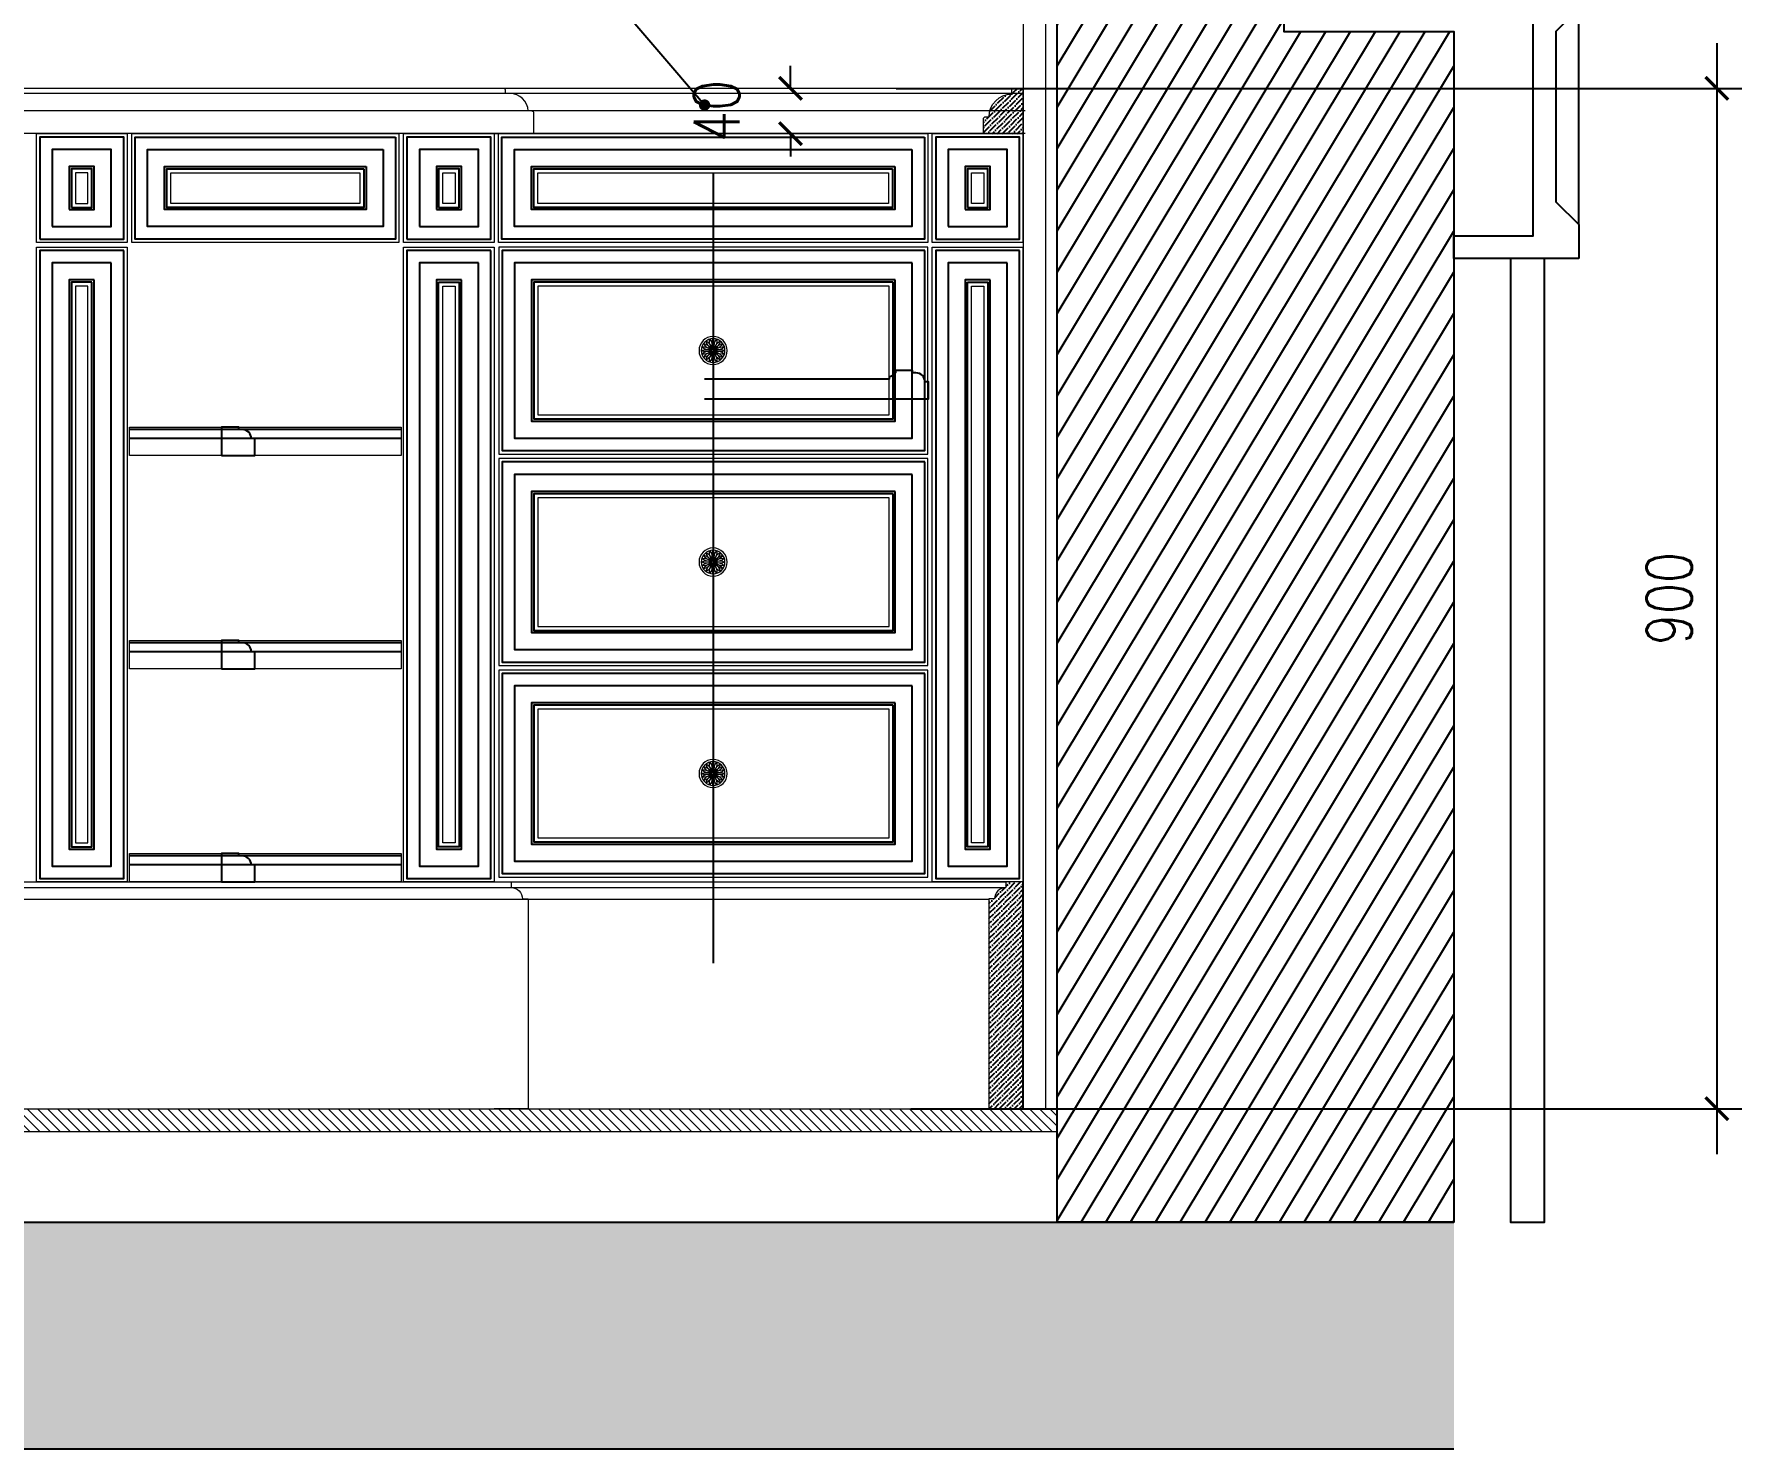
# Model space of a CAD drawing. Header units: inches. Extents: x 193287 to 241687, y 437648 to 550079.
# Drawn here: x 216670 to 218176, y 448036 to 449283 of the extents above; entities that cross this region are included whole.
import ezdxf

# ---------------------------------------------------------------- set-up
doc = ezdxf.new("R2010")
doc.units = ezdxf.units.IN
doc.header["$MEASUREMENT"] = 0
for name, color, linetype in [('8', 8, 'Continuous'), ('CQ marble hatch', 8, 'Continuous'), ('CQ section wall', 3, 'Continuous'), ('CQ SPOT DETAIL DIMENSION', 9, 'Continuous'), ('CQ_callout', 34, 'Continuous'), ('Layer1', 1, 'Continuous'), ('MARBLE 2', 6, 'Continuous'), ('xref grd floor$2$CQ Wall hatch_CHB', 8, 'Continuous')]:
    doc.layers.add(name, color=color, linetype=linetype)
for name, color, linetype, lineweight in [('A-Dim-ID', 9, 'Continuous', 20), ('CQ Marble', 6, 'Continuous', 0), ('CQ Section Flooring fin.', 6, 'Continuous', 0), ('Marble', 6, 'Continuous', 0)]:
    doc.layers.add(name, color=color, linetype=linetype, lineweight=lineweight)
doc.styles.add('ST9', font='romans.shx', dxfattribs={"width": 0.8})
doc.styles.get("Standard").update_dxf_attribs({"font": 'arial.ttf'})
doc.dimstyles.new('DIM-20', dxfattribs={"dimscale": 1000, "dimtxt": 0.044, "dimasz": 0.035, "dimexe": 0.022, "dimexo": 0.022, "dimgap": 0.022, "dimtad": 1, "dimdec": 0, "dimzin": 0, "dimdsep": 46, "dimtxsty": 'ST9', "dimblk1": 'ARCHTICK', "dimblk2": 'ARCHTICK', "dimsah": 1, "dimcen": 0.088, "dimdle": 0.04, "dimclrd": 256, "dimclre": 256, "dimclrt": 3, "dimadec": 0, "dimazin": 0, "dimtfac": 1, "dimtdec": 0, "dimtix": 1, "dimtofl": 0, "dimtmove": 1, "dimatfit": 3, "dimldrblk": 'CLOSED', "dimfxl": 1, "dimtolj": 1, "dimtzin": 0, "dimarcsym": 0})
doc.dimstyles.get("Standard").update_dxf_attribs({"dimtxt": 0.18, "dimasz": 0.18, "dimexe": 0.18, "dimexo": 0.0625, "dimgap": 0.09, "dimtad": 0, "dimtih": 1, "dimtoh": 1, "dimdec": 4, "dimzin": 0, "dimdsep": 46, "dimtxsty": 'Standard', "dimcen": 0.09, "dimadec": 0, "dimazin": 0, "dimtfac": 1, "dimtdec": 4, "dimtofl": 0, "dimtmove": 0, "dimatfit": 3, "dimfxl": 1, "dimtolj": 1, "dimtzin": 0, "dimarcsym": 0})

# ---------------------------------------------------------------- blocks, each defined once
blk = doc.blocks.new('SECTION A AND B')
at = {"layer": 'Marble'}
h = blk.add_hatch(dxfattribs=at)
h.set_pattern_fill('ANSI31', color=8, scale=50, angle=-13.9714, style=0)
h.set_pattern_definition([(45, (284814.495, 437780.729), (-4.4194174, 4.4194174), [])])
h.paths.add_polyline_path([(316285, 486673.1), (316285, 486693.1), (313690, 486693.1), (313690, 486673.1)])
at = {"layer": 'xref grd floor$2$CQ Wall hatch_CHB'}
h = blk.add_hatch(dxfattribs=at)
h.set_pattern_fill('ANSI31,_O', color=8, scale=150, angle=76.0286)
h.set_pattern_definition([(121.0285767, (75041.166, 5809.502), (-16.0670684, -9.6649787), [])])
h.paths.add_polyline_path([(313690, 490843.1), (313340, 490843.1), (313340, 490043.1), (313490, 490043.1), (313490, 489993.1), (313590, 489993.1), (313590, 489493.1), (313690, 489493.1)])
h.paths.add_polyline_path([(313690, 488193.1), (313590, 488193.1), (313590, 487693.1), (313490, 487693.1), (313490, 487643.1), (313340, 487643.1), (313340, 486593.1), (313690, 486593.1)])
h = blk.add_hatch(dxfattribs=at)
h.set_pattern_fill('AR-CONC', color=256, scale=10, angle=-13.9714, style=0)
h.set_pattern_definition([(36.028577, (75041.166, 5809.5), (68.08902, -23.40695), [7.5, -82.5]), (341.028577, (75041.166, 5809.5), (4.696116, 76.343932), [6, -66]), (86.480021, (75046.84, 5807.55), (72.785135, 52.936981), [6.374019, -70.114211]), (32.212777, (75045.995, 5828.91), (99.570572, -41.829513), [11.25, -123.75]), (82.664212, (75054.29, 5825.42), (114.220033, 71.96377), [9.561034, -105.171376]), (337.21274, (75046, 5828.91), (114.220033, 71.96377), [9, -99]), (7.028577, (75054.49, 5821.643), (48.2040844, -53.482392), [7.5, -82.5]), (312.028577, (75054.49, 5821.64), (41.119588, 64.495185), [6, -66]), (57.480021, (75058.51, 5817.19), (89.323671, 11.012793), [6.374019, -70.114211]), (23.5285767, (75041.166, 5809.502), (9.2173322, 32.010976), [0, -65.2, 0, -67, 0, -66.25]), (353.528577, (75041.166, 5809.5), (35.0512903, 31.9228578), [0, -38.2, 0, -63.7, 0, -25.25]), (313.528577, (75019.526, 5814.886), (51.2584374, -15.0772595), [0, -25, 0, -78, 0, -103.5]), (303.528577, (75009.82, 5817.3), (59.0102484, -4.3659754), [0, -32.5, 0, -51.8, 0, -73.5])])
h.paths.add_polyline_path([(316285, 486393.1), (316285, 486593.1), (313340, 486593.1), (313340, 486393.1)])
at = {"layer": 'CQ Marble', "elevation": 0}
blk.add_lwpolyline([(313590, 488223.1), (313720, 488223.1), (313720, 486693.1), (313700, 486693.1), (313700, 488203.1), (313590, 488203.1), (313590, 488223.1), (313720, 488223.1)], dxfattribs=at)
at = {"layer": 'CQ Section Flooring fin.'}
for p, q in [((313720, 488223.1, 0), (313720, 486693.1, 0)), ((316285, 486693.1, 0), (313690, 486693.1, 0)), ((316285, 486673.1, 0), (313690, 486673.1, 0))]:
    blk.add_line(p, q, dxfattribs=at)
at = {"layer": 'CQ section wall'}
for p, q in [((316285, 486593.1, 0), (313340, 486593.1, 0)), ((316285, 486393.1, 0), (313340, 486393.1, 0))]:
    blk.add_line(p, q, dxfattribs=at)
at = {"layer": 'CQ section wall', "elevation": 0}
blk.add_lwpolyline([(313690, 488193.1), (313590, 488193.1), (313590, 487693.1), (313490, 487693.1), (313490, 487643.1), (313340, 487643.1), (313340, 486593.1), (313690, 486593.1), (313690, 488193.1)], dxfattribs=at)
at = {"layer": 'Layer1'}
blk.add_line((313230, 487473.1, 0), (313230, 487663.1, 0), dxfattribs=at)
at = {"layer": 'Layer1', "elevation": 0}
for points in [[(313230, 487443.1), (313340, 487443.1), (313340, 487463.1), (313270, 487463.1), (313270, 487673.1), (313490, 487673.1), (313490, 487693.1), (313230, 487693.1), (313230, 487663.1), (313250, 487643.1), (313250, 487493.1), (313230, 487473.1)], [(313260, 487443.1), (313290, 487443.1), (313290, 486593.1), (313260, 486593.1)]]:
    blk.add_lwpolyline(points, close=True, dxfattribs=at)
blk = doc.blocks.new('_ARCHTICK')
at = {"color": 0, "linetype": 'ByBlock', "const_width": 0.15}
blk.add_lwpolyline([(-0.5, -0.5), (0.5, 0.5)], dxfattribs=at)
blk = doc.blocks.new('*D1032')
at = {"layer": 'A-Dim-ID', "lineweight": -2, "transparency": 16777216}
for p, q in [((218154.2, 449275.6), (218154.2, 448295.6)), ((217430.6, 449235.6), (218176.2, 449235.6)), ((217443.3, 448335.6), (218176.2, 448335.6))]:
    blk.add_line(p, q, dxfattribs=at)
at = {"layer": 'Defpoints', "color": 0, "transparency": 16777216}
for p in [(217408.6, 449235.6, 0), (217421.3, 448335.6, 0), (218154.2, 448335.6)]:
    blk.add_point(p, dxfattribs=at)
at = {"layer": 'A-Dim-ID', "lineweight": -2, "transparency": 16777216, "xscale": 20, "yscale": 20, "zscale": 20}
for p, rotation in [((218154.2, 449235.6), 90), ((218154.2, 448335.6), 270)]:
    blk.add_blockref('_ARCHTICK', p, dxfattribs=dict(at, rotation=rotation))
at = {"layer": 'A-Dim-ID', "color": 3, "transparency": 16777216, "insert": (218112.2, 448785.6), "char_height": 40, "attachment_point": 5, "rotation": 90, "style": 'ST9'}
blk.add_mtext('\\A1;900', dxfattribs=at)
blk = doc.blocks.new('_CLOSED')
at = {"color": 0, "linetype": 'ByBlock'}
for p, q in [((-1, 0.167), (0, 0)), ((-1, 0.167), (-1, -0.167)), ((0, 0), (-1, -0.167)), ((0, 0), (-1, 0))]:
    blk.add_line(p, q, dxfattribs=at)
blk = doc.blocks.new('bouton1')
at = {"color": 0, "lineweight": 0}
for radius in [19, 16, 2.5]:
    blk.add_circle((10930.9, -820.2), radius, dxfattribs=at)
for centre, start, end in [((10936.8, -804.4), 190.4037, 241.5963), ((10914, -821), 10.4037, 61.5963), ((10941.4, -807), 172.4037, 223.5963), ((10914.6, -815.7), 352.4037, 43.5963), ((10945, -810.9), 154.4037, 205.5963), ((10916.8, -810.9), 334.4037, 25.5963), ((10947.1, -815.7), 136.4037, 187.5963), ((10920.3, -807), 316.4037, 7.5963), ((10947.7, -821), 118.4037, 169.5963), ((10924.9, -804.4), 298.4037, 349.5963), ((10921.6, -834.3), 64.4037, 115.5963), ((10921.6, -806.1), 244.4037, 295.5963), ((10917.7, -830.7), 46.4037, 97.5963), ((10926.4, -803.9), 226.4037, 277.5963), ((10926.4, -836.4), 82.4037, 133.5963), ((10917.7, -809.6), 262.4037, 313.5963), ((10931.7, -803.3), 208.4037, 259.5963), ((10915.1, -826.1), 28.4037, 79.5963), ((10915.1, -814.2), 280.4037, 331.5963), ((10931.7, -837), 100.4037, 151.5963), ((10914, -819.4), 298.4037, 349.5963), ((10936.8, -835.9), 118.4037, 169.5963), ((10941.4, -833.3), 136.4037, 187.5963), ((10914.6, -824.6), 316.4037, 7.5963), ((10945, -829.4), 154.4037, 205.5963), ((10916.8, -829.4), 334.4037, 25.5963), ((10947.1, -824.6), 172.4037, 223.5963), ((10920.3, -833.3), 352.4037, 43.5963), ((10924.9, -835.9), 10.4037, 61.5963), ((10947.7, -819.4), 190.4037, 241.5963), ((10946.6, -826.1), 100.4037, 151.5963), ((10930.1, -803.3), 280.4037, 331.5963), ((10930.1, -837), 28.4037, 79.5963), ((10946.6, -814.2), 208.4037, 259.5963), ((10944, -830.7), 82.4037, 133.5963), ((10935.3, -803.9), 262.4037, 313.5963), ((10935.3, -836.4), 46.4037, 97.5963), ((10944, -809.6), 226.4037, 277.5963), ((10940.1, -834.3), 64.4037, 115.5963), ((10940.1, -806.1), 244.4037, 295.5963)]:
    blk.add_arc(centre, 15.6, start, end, dxfattribs=at)
blk = doc.blocks.new('*D1033')
at = {"layer": 'A-Dim-ID', "lineweight": -2, "transparency": 16777216}
for p, q in [((217337.3, 449235.6), (217337.3, 449255.6)), ((217337.3, 449195.6), (217337.3, 449175.6))]:
    blk.add_line(p, q, dxfattribs=at)
at = {"layer": 'Defpoints', "color": 0, "transparency": 16777216}
for p in [(217337.3, 449235.6), (217337.3, 449195.6, 0), (217337.3, 449195.6)]:
    blk.add_point(p, dxfattribs=at)
at = {"layer": 'A-Dim-ID', "lineweight": -2, "transparency": 16777216, "xscale": 20, "yscale": 20, "zscale": 20}
for p, rotation in [((217337.3, 449235.6), 270), ((217337.3, 449195.6), 90)]:
    blk.add_blockref('_ARCHTICK', p, dxfattribs=dict(at, rotation=rotation))
at = {"layer": 'A-Dim-ID', "color": 3, "transparency": 16777216, "insert": (217272.2, 449215.7), "char_height": 40, "attachment_point": 5, "rotation": 90, "style": 'ST9'}
blk.add_mtext('\\A1;40', dxfattribs=at)

msp = doc.modelspace()

# ---------------------------------------------------------------- hatches: boundary and pattern name
at = {"layer": 'CQ marble hatch', "ltscale": 1000, "extrusion": (-4.88522e-08, 5.98593e-09, 1)}
h = msp.add_hatch(dxfattribs=at)
h.set_pattern_fill('ANSI36', color=256, scale=25, style=0)
h.set_pattern_definition([(45, (3e-10, 49.9958), (1.657281518, 6.0766989), [7.8125, -1.5625, 0, -1.5625])])
edge = h.paths.add_edge_path()
edge.add_line((217532.387, 449230.594), (217532.387, 449235.594))
edge.add_line((217532.387, 449235.594), (217542.335, 449235.594))
edge.add_line((217542.335, 449235.594), (217542.335, 449195.594))
edge.add_line((217542.335, 449195.594), (217507.387, 449195.594))
edge.add_line((217507.387, 449195.594), (217507.387, 449208.594))
edge.add_arc((217509.387, 449208.594), 2, 90, 180, ccw=False)
edge.add_line((217509.387, 449210.594), (217512.387, 449210.594))
edge.add_arc((217532.387, 449210.594), 20, 90, 180, ccw=False)
at = {"layer": 'CQ marble hatch', "ltscale": 1000, "extrusion": (-1.94066e-07, 2.37799e-08, 1)}
h = msp.add_hatch(dxfattribs=at)
h.set_pattern_fill('ANSI36', color=256, scale=25, style=0)
h.set_pattern_definition([(45, (-133407.3517, -536.292), (1.657281518, 6.0766989), [7.8125, -1.5625, 0, -1.5625])])
edge = h.paths.add_edge_path()
edge.add_line((217542.336, 448535.594), (217527.336, 448535.594))
edge.add_line((217527.336, 448535.594), (217527.336, 448530.594))
edge.add_arc((217527.336, 448520.594), 10, 89.999565, 179.999565)
edge.add_line((217517.336, 448520.594), (217512.336, 448520.594))
edge.add_line((217512.336, 448520.594), (217512.335, 448335.594))
edge.add_line((217512.335, 448335.594), (217542.335, 448335.594))
edge.add_line((217542.335, 448335.594), (217542.336, 448535.594))

# ---------------------------------------------------------------- linework, layer by layer
at = {"color": 8, "ltscale": 0.1}
for p, q in [((216994.043, 448934.653, 0), (216754.334, 448934.653, 0)), ((216994.043, 448926.653, 0), (216754.334, 448926.653, 0)), ((216994.043, 448746.653, 0), (216754.334, 448746.653, 0)), ((216994.043, 448738.653, 0), (216754.334, 448738.653, 0)), ((216994.041, 448558.599, 0.001), (216754.332, 448558.599, 0.001)), ((216994.041, 448550.599, 0.001), (216754.332, 448550.599, 0.001))]:
    msp.add_line(p, q, dxfattribs=at)
for points, elevation in [([(216675.334, 449102.653), (216749.334, 449102.653), (216749.334, 449192.653), (216675.334, 449192.653)], 0), ([(216989.043, 449192.653), (216989.043, 449102.653), (216759.334, 449102.653), (216759.334, 449192.653)], 0), ([(216999.043, 449102.653), (217073.043, 449102.653), (217073.043, 449192.653), (216999.043, 449192.653)], 0), ([(217455.335, 449192.653), (217455.335, 449102.653), (217082.838, 449102.653), (217082.838, 449192.653)], 0.001), ([(217465.335, 449102.653), (217539.335, 449102.653), (217539.335, 449192.653), (217465.335, 449192.653)], 0), ([(216686.334, 449113.653), (216738.334, 449113.653), (216738.334, 449181.653), (216686.334, 449181.653)], 0), ([(216978.043, 449181.653), (216978.043, 449113.653), (216770.334, 449113.653), (216770.334, 449181.653)], 0), ([(217010.043, 449113.653), (217062.043, 449113.653), (217062.043, 449181.653), (217010.043, 449181.653)], 0), ([(217444.335, 449181.653), (217444.335, 449113.653), (217093.838, 449113.653), (217093.838, 449181.653)], 0.001), ([(217476.335, 449113.653), (217528.335, 449113.653), (217528.335, 449181.653), (217476.335, 449181.653)], 0), ([(216701.334, 449128.653), (216723.334, 449128.653), (216723.334, 449166.653), (216701.334, 449166.653)], 0), ([(216703.334, 449130.653), (216721.334, 449130.653), (216721.334, 449164.653), (216703.334, 449164.653)], 0), ([(216963.043, 449166.653), (216963.043, 449128.653), (216785.334, 449128.653), (216785.334, 449166.653)], 0), ([(216961.043, 449164.653), (216961.043, 449130.653), (216787.334, 449130.653), (216787.334, 449164.653)], 0), ([(217025.043, 449128.653), (217047.043, 449128.653), (217047.043, 449166.653), (217025.043, 449166.653)], 0), ([(217027.043, 449130.653), (217045.043, 449130.653), (217045.043, 449164.653), (217027.043, 449164.653)], 0), ([(217429.335, 449166.653), (217429.335, 449128.653), (217108.838, 449128.653), (217108.838, 449166.653)], 0.001), ([(217427.335, 449164.653), (217427.335, 449130.653), (217110.838, 449130.653), (217110.838, 449164.653)], 0.001), ([(217491.335, 449128.653), (217513.335, 449128.653), (217513.335, 449166.653), (217491.335, 449166.653)], 0), ([(217493.335, 449130.653), (217511.335, 449130.653), (217511.335, 449164.653), (217493.335, 449164.653)], 0), ([(216749.334, 449092.653), (216675.334, 449092.653), (216675.334, 448538.653), (216749.334, 448538.653)], 0), ([(217073.043, 449092.653), (216999.043, 449092.653), (216999.043, 448538.653), (217073.043, 448538.653)], 0), ([(217455.745, 449092.653), (217083.043, 449092.653), (217083.043, 448916.098), (217455.745, 448916.098)], 0.001), ([(217539.335, 449092.653), (217465.335, 449092.653), (217465.335, 448538.653), (217539.335, 448538.653)], 0), ([(216738.334, 449081.653), (216686.334, 449081.653), (216686.334, 448549.653), (216738.334, 448549.653)], 0), ([(217062.043, 449081.653), (217010.043, 449081.653), (217010.043, 448549.653), (217062.043, 448549.653)], 0), ([(217444.745, 449081.653), (217094.043, 449081.653), (217094.043, 448927.098), (217444.745, 448927.098)], 0.001), ([(217528.335, 449081.653), (217476.335, 449081.653), (217476.335, 448549.653), (217528.335, 448549.653)], 0), ([(216723.334, 449066.653), (216701.334, 449066.653), (216701.334, 448564.653), (216723.334, 448564.653)], 0), ([(216721.334, 449064.653), (216703.334, 449064.653), (216703.334, 448566.653), (216721.334, 448566.653)], 0), ([(217047.043, 449066.653), (217025.043, 449066.653), (217025.043, 448564.653), (217047.043, 448564.653)], 0), ([(217027.043, 449064.653), (217045.043, 449064.653), (217045.043, 448566.653), (217027.043, 448566.653)], 0), ([(217429.745, 449066.653), (217109.043, 449066.653), (217109.043, 448942.098), (217429.745, 448942.098)], 0.001), ([(217427.745, 449064.653), (217111.043, 449064.653), (217111.043, 448944.098), (217427.745, 448944.098)], 0.001), ([(217513.335, 449066.653), (217491.335, 449066.653), (217491.335, 448564.653), (217513.335, 448564.653)], 0), ([(217493.335, 449064.653), (217511.335, 449064.653), (217511.335, 448566.653), (217493.335, 448566.653)], 0), ([(217455.745, 448906.098), (217083.043, 448906.098), (217083.043, 448729.542), (217455.745, 448729.542)], 0.001), ([(217444.745, 448895.098), (217094.043, 448895.098), (217094.043, 448740.542), (217444.745, 448740.542)], 0.001), ([(217429.745, 448880.098), (217109.043, 448880.098), (217109.043, 448755.542), (217429.745, 448755.542)], 0.001), ([(217427.745, 448878.098), (217111.043, 448878.098), (217111.043, 448757.542), (217427.745, 448757.542)], 0.001), ([(217455.745, 448719.542), (217083.043, 448719.542), (217083.043, 448542.987), (217455.745, 448542.987)], 0.001), ([(217444.745, 448708.542), (217094.043, 448708.542), (217094.043, 448553.987), (217444.745, 448553.987)], 0.001), ([(217429.745, 448693.542), (217109.043, 448693.542), (217109.043, 448568.987), (217429.745, 448568.987)], 0.001), ([(217427.745, 448691.542), (217111.043, 448691.542), (217111.043, 448570.987), (217427.745, 448570.987)], 0.001)]:
    msp.add_lwpolyline(points, close=True, dxfattribs=dict(at, elevation=elevation))
at = {"color": 8, "ltscale": 0.1, "elevation": 0.001}
msp.add_lwpolyline([(217261.576, 448961.653), (217458.95, 448961.653), (217458.95, 448976.653), (217455.95, 448976.653, 0.41421356), (217447.95, 448984.653), (217444.95, 448984.653), (217444.95, 448986.653), (217429.95, 448986.653), (217429.95, 448984.653), (217427.95, 448984.653, -0.41421356), (217424.414, 448981.118), (217424.414, 448979.118), (217261.576, 448979.118)], format="xyb", dxfattribs=at)
at = {"color": 8, "ltscale": 0.1}
for points, elevation in [([(216835.611, 448911.653), (216864.843, 448911.653), (216864.843, 448926.653), (216861.843, 448926.653, 0.41421356), (216853.843, 448934.653), (216850.843, 448934.653), (216850.843, 448936.653), (216835.611, 448936.653)], 0), ([(216835.611, 448723.653), (216864.843, 448723.653), (216864.843, 448738.653), (216861.843, 448738.653, 0.41421356), (216853.843, 448746.653), (216850.843, 448746.653), (216850.843, 448748.653), (216835.611, 448748.653)], 0), ([(216835.61, 448535.599), (216864.842, 448535.599), (216864.842, 448550.599), (216861.842, 448550.599, 0.41421356), (216853.842, 448558.599), (216850.842, 448558.599), (216850.842, 448560.599), (216835.61, 448560.599)], 0.001)]:
    msp.add_lwpolyline(points, format="xyb", close=True, dxfattribs=dict(at, elevation=elevation))
at = {"layer": '8', "color": 6, "lineweight": 0, "ltscale": 5, "elevation": 0}
msp.add_lwpolyline([(217076.043, 448535.594), (217091.018, 448535.594), (217091.018, 448530.594, -0.41421356), (217101.018, 448520.594), (217106.018, 448520.594), (217106.018, 448335.594), (217076.018, 448335.594)], format="xyb", dxfattribs=at)
at = {"layer": 'CQ Marble', "extrusion": (-4.88522e-08, 5.98593e-09, 1)}
for p, q in [((217542.335, 449235.594, -0.001), (215343.41, 449235.594, -0.001)), ((217542.335, 449231.093, 0), (215343.41, 449231.093, 0)), ((217544.298, 449215.653, 0), (215345.374, 449215.653, 0)), ((217544.298, 449195.653, 0), (215345.374, 449195.653, 0))]:
    msp.add_line(p, q, dxfattribs=at)
at = {"layer": 'CQ Marble', "lineweight": 0, "ltscale": 1000, "extrusion": (-1.94066e-07, 2.37799e-08, 1)}
for p, q in [((215372.333, 448535.61, 0), (217527.336, 448535.594, 0.001)), ((215372.333, 448530.61, 0), (217527.336, 448530.594, 0.001)), ((215372.333, 448520.561, 0), (217512.336, 448520.544, 0.001))]:
    msp.add_line(p, q, dxfattribs=at)
at = {"layer": 'CQ Marble', "extrusion": (-4.88522e-08, 5.98593e-09, 1), "elevation": -0.008}
msp.add_lwpolyline([(217532.387, 449230.594), (217532.387, 449235.594), (217542.335, 449235.594), (217542.335, 449195.594), (217507.387, 449195.594), (217507.387, 449208.594, -0.41421356), (217509.387, 449210.594), (217512.387, 449210.594, -0.41421356)], format="xyb", close=True, dxfattribs=at)
at = {"layer": 'CQ Marble'}
for points, elevation in [([(216752.334, 449099.653), (216672.334, 449099.653), (216672.334, 449195.653), (216752.334, 449195.653)], 0), ([(216992.043, 449195.653), (216992.043, 449099.653), (216756.334, 449099.653), (216756.334, 449195.653)], 0), ([(217076.043, 449099.653), (216996.043, 449099.653), (216996.043, 449195.653), (217076.043, 449195.653)], 0), ([(217458.335, 449195.653), (217458.335, 449099.653), (217079.838, 449099.653), (217079.838, 449195.653)], 0.001), ([(217542.335, 449099.653), (217462.335, 449099.653), (217462.335, 449195.653), (217542.335, 449195.653)], 0), ([(216706.869, 449134.189), (216717.798, 449134.189), (216717.798, 449161.118), (216706.869, 449161.118)], 0), ([(216957.507, 449161.118), (216957.507, 449134.189), (216790.869, 449134.189), (216790.869, 449161.118)], 0), ([(217041.507, 449134.189), (217030.578, 449134.189), (217030.578, 449161.118), (217041.507, 449161.118)], 0), ([(217423.799, 449161.118), (217423.799, 449134.189), (217114.373, 449134.189), (217114.373, 449161.118)], 0.001), ([(217507.799, 449134.189), (217496.87, 449134.189), (217496.87, 449161.118), (217507.799, 449161.118)], 0), ([(216672.334, 449095.653), (216752.334, 449095.653), (216752.334, 448535.653), (216672.334, 448535.653)], 0), ([(216996.043, 449095.653), (217076.043, 449095.653), (217076.043, 448535.653), (216996.043, 448535.653)], 0), ([(217458.54, 449095.653), (217080.043, 449095.653), (217080.043, 448913.098), (217458.54, 448913.098)], 0.001), ([(217462.335, 449095.653), (217542.335, 449095.653), (217542.335, 448535.653), (217462.335, 448535.653)], 0), ([(216717.798, 449061.118), (216706.869, 449061.118), (216706.869, 448570.189), (216717.798, 448570.189)], 0), ([(217030.578, 449061.118), (217041.507, 449061.118), (217041.507, 448570.189), (217030.578, 448570.189)], 0), ([(217424.209, 449061.118), (217114.578, 449061.118), (217114.578, 448947.633), (217424.209, 448947.633)], 0.001), ([(217496.87, 449061.118), (217507.799, 449061.118), (217507.799, 448570.189), (217496.87, 448570.189)], 0), ([(216754.334, 448936.653), (216994.043, 448936.653), (216994.043, 448911.653), (216754.334, 448911.653)], 0), ([(217458.54, 448909.098), (217080.043, 448909.098), (217080.043, 448726.542), (217458.54, 448726.542)], 0.001), ([(217424.209, 448874.562), (217114.578, 448874.562), (217114.578, 448761.078), (217424.209, 448761.078)], 0.001), ([(216754.334, 448748.653), (216994.043, 448748.653), (216994.043, 448723.653), (216754.334, 448723.653)], 0), ([(217458.54, 448722.542), (217080.043, 448722.542), (217080.043, 448539.987), (217458.54, 448539.987)], 0.001), ([(217424.209, 448688.007), (217114.578, 448688.007), (217114.578, 448574.522), (217424.209, 448574.522)], 0.001), ([(216754.332, 448560.599), (216994.041, 448560.599), (216994.041, 448535.599), (216754.332, 448535.599)], 0.001)]:
    msp.add_lwpolyline(points, close=True, dxfattribs=dict(at, elevation=elevation))
at = {"layer": 'CQ Marble', "lineweight": 0, "ltscale": 1000, "extrusion": (-1.94066e-07, 2.37799e-08, 1), "elevation": -0.031}
msp.add_lwpolyline([(217542.336, 448535.594), (217527.336, 448535.594), (217527.336, 448530.594, 0.41421356), (217517.336, 448520.594), (217512.336, 448520.594), (217512.335, 448335.594), (217542.335, 448335.594), (217542.336, 448535.594)], format="xyb", dxfattribs=at)
at = {"layer": 'CQ SPOT DETAIL DIMENSION', "color": 8}
msp.add_line((217269.086, 449161.118, 0.001), (217269.086, 448464.011, 0.001), dxfattribs=at)
at = {"layer": 'MARBLE 2', "color": 4, "lineweight": 0, "elevation": 0}
msp.add_lwpolyline([(217076.043, 449195.653), (217111.043, 449195.653), (217111.043, 449205.653), (217111.043, 449205.653), (217111.043, 449213.653, 0.34446709), (217109.526, 449215.594), (217106.043, 449215.653, 0.39940578), (217089.798, 449231.093), (217086.043, 449231.093), (217086.043, 449233.653, 0.34446709), (217084.526, 449235.594), (217051.043, 449235.594)], format="xyb", dxfattribs=at)

# ---------------------------------------------------------------- block references
at = {"color": 40, "xscale": -0.6528784495203583, "yscale": 0.6528784495203582, "zscale": 0.6528784495203581, "rotation": 359.9999999999999}
for p in [(224405.615, 449539.841, 0.001), (224405.615, 449353.285, 0.001), (224405.616, 449166.73, 0.001)]:
    msp.add_blockref('bouton1', p, dxfattribs=at)
at = {"layer": 'CQ Marble', "xscale": -1}
msp.add_blockref('SECTION A AND B', (531262.354, -38357.474, 0), dxfattribs=at)

# ---------------------------------------------------------------- dimensions: what is measured, and where the dimension line sits
at = {"layer": 'A-Dim-ID'}
dim = msp.add_linear_dim(base=(218154.243, 448335.594, 0.001), p1=(217408.557, 449235.594, -0.001), p2=(217421.299, 448335.594, 0), angle=90, dimstyle='DIM-20', override={"dimtxt": 0.04, "dimasz": 0.02}, dxfattribs=at)
dim.commit()
dim.dimension.update_dxf_attribs({"geometry": '*D1032', "text_midpoint": (218112.243, 448785.594, 0.001)})
dim = msp.add_linear_dim(base=(217337.269, 449195.594, 0.001), p1=(217337.269, 449235.594, 0.001), p2=(217337.269, 449195.594, 0), angle=90, dimstyle='DIM-20', override={"dimtxt": 0.04, "dimasz": 0.02}, dxfattribs=at)
dim.commit()
dim.dimension.update_dxf_attribs({"geometry": '*D1033', "text_midpoint": (217314.178, 449215.653, 0.001), "dimtype": 160})

# ---------------------------------------------------------------- leaders
at = {"layer": 'CQ_callout', "color": 8}
msp.add_leader([(217261.534, 449220.87, 0), (216473.772, 450140.886, 0), (214478.197, 450140.886, 0)], dimstyle='Standard', override={"dimasz": 10, "dimldrblk": 'Dot', "dimfxl": 0.1, "dimarcsym": 2}, dxfattribs=at)

doc.saveas('drawing.dxf')
